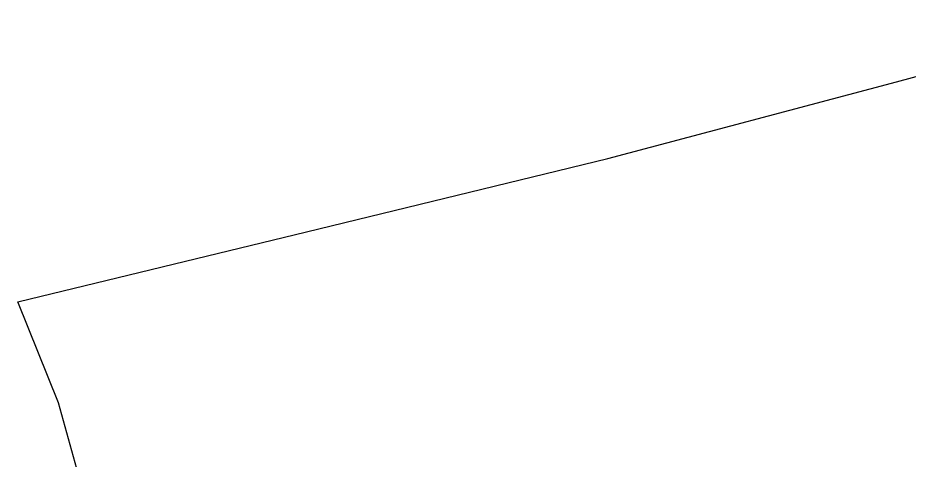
# Model space of a CAD drawing. Header units: metres. Extents: x 325786 to 333768, y 1808927 to 1815015.
# Drawn here: x 325983 to 327002, y 1812747 to 1813252 of the extents above; entities that cross this region are included whole.
import ezdxf

# ---------------------------------------------------------------- set-up
doc = ezdxf.new("R2010")
doc.units = ezdxf.units.M

msp = doc.modelspace()

# ---------------------------------------------------------------- linework, layer by layer
at = {"color": 3}
for p, q in [((326982, 1813177.6), (327263, 1813252.2)), ((326657.7, 1813091.4), (326982, 1813177.6)), ((326313.2, 1813007.6), (326657.7, 1813091.4)), ((325983.1, 1812927.6), (326313.2, 1813007.6)), ((326029.7, 1812812.5), (325983.1, 1812927.6)), ((326061.8, 1812696.2), (326029.7, 1812812.5))]:
    msp.add_line(p, q, dxfattribs=at)

doc.saveas('drawing.dxf')
